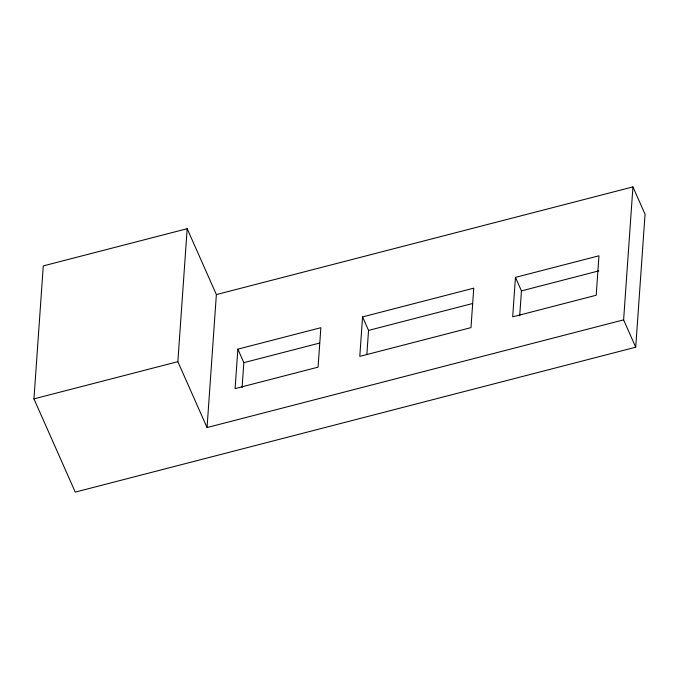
<?xml version="1.0" encoding="UTF-8"?>
<svg xmlns="http://www.w3.org/2000/svg" width="679" height="679" viewBox="0 0 679 679"><rect width="100%" height="100%" fill="white"/><g stroke="black" fill="none" stroke-linecap="round" stroke-linejoin="round"><path stroke-width="1.02" d="M632.938 186.895L645.05 214.241L635.722 347.207L75.259 492.105L33.95 398.879L43.278 265.905L187.175 228.704L216.372 294.584L207.053 427.558L623.611 319.868L632.938 186.895L216.372 294.584M207.053 427.558L177.856 361.678L187.175 228.704M237.862 349.15L235.095 388.609L318.086 367.152L320.853 327.694L237.862 349.15L243.846 362.654L242.097 387.573M362.561 316.906L359.794 356.373L470.988 327.626L473.755 288.159L362.561 316.906L368.544 330.41L366.872 354.302M515.454 277.38L512.687 316.847L596.196 295.255L598.963 255.796L515.454 277.38L521.447 290.892L519.698 315.811M33.95 398.879L177.856 361.678M243.846 362.654L319.665 343.056M368.544 330.41L472.592 303.513M521.447 290.892L598.836 270.879M623.611 319.868L635.722 347.207"/></g></svg>
